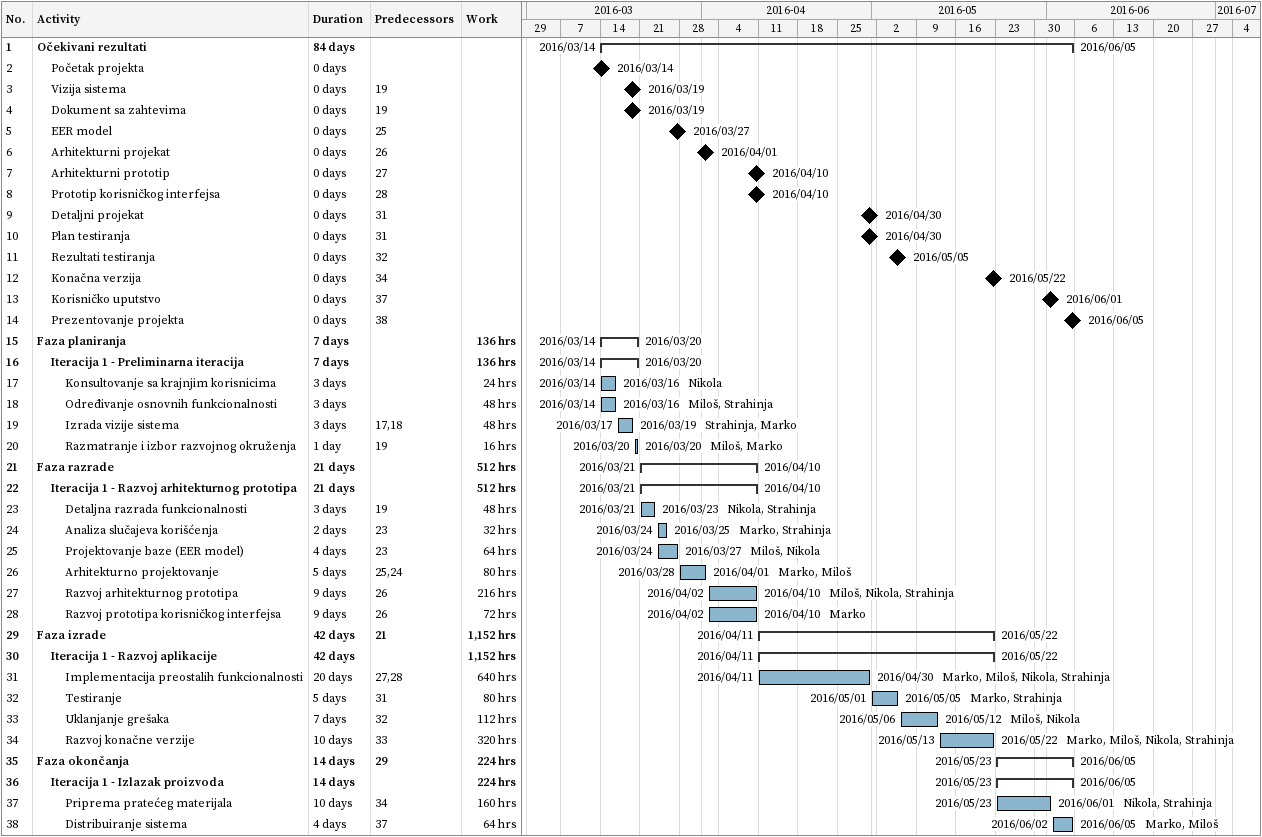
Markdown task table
| ID | Level | Task | Duration | Start | Finish | Predecessors | Resources | Work (h) |
|---|---|---|---|---|---|---|---|---|
| 1 | 1 | **Očekivani rezultati** | 84d | 2016-03-14 | 2016-06-05 |  |  |  |
| 2 | 2 | Početak projekta | 0d | 2016-03-14 | 2016-03-14 |  |  |  |
| 3 | 2 | Vizija sistema | 0d | 2016-03-19 | 2016-03-19 | 19 |  |  |
| 4 | 2 | Dokument sa zahtevima | 0d | 2016-03-19 | 2016-03-19 | 19 |  |  |
| 5 | 2 | EER model | 0d | 2016-03-27 | 2016-03-27 | 25 |  |  |
| 6 | 2 | Arhitekturni projekat | 0d | 2016-04-01 | 2016-04-01 | 26 |  |  |
| 7 | 2 | Arhitekturni prototip | 0d | 2016-04-10 | 2016-04-10 | 27 |  |  |
| 8 | 2 | Prototip korisničkog interfejsa | 0d | 2016-04-10 | 2016-04-10 | 28 |  |  |
| 9 | 2 | Detaljni projekat | 0d | 2016-04-30 | 2016-04-30 | 31 |  |  |
| 10 | 2 | Plan testiranja | 0d | 2016-04-30 | 2016-04-30 | 31 |  |  |
| 11 | 2 | Rezultati testiranja | 0d | 2016-05-05 | 2016-05-05 | 32 |  |  |
| 12 | 2 | Konačna verzija | 0d | 2016-05-22 | 2016-05-22 | 34 |  |  |
| 13 | 2 | Korisničko uputstvo | 0d | 2016-06-01 | 2016-06-01 | 37 |  |  |
| 14 | 2 | Prezentovanje projekta | 0d | 2016-06-05 | 2016-06-05 | 38 |  |  |
| 15 | 1 | **Faza planiranja** | 7d | 2016-03-14 | 2016-03-20 |  |  | 136 |
| 16 | 2 | **Iteracija 1 - Preliminarna iteracija** | 7d | 2016-03-14 | 2016-03-20 |  |  | 136 |
| 17 | 3 | Konsultovanje sa krajnjim korisnicima | 3d | 2016-03-14 | 2016-03-16 |  | Nikola | 24 |
| 18 | 3 | Određivanje osnovnih funkcionalnosti | 3d | 2016-03-14 | 2016-03-16 |  | Miloš, Strahinja | 48 |
| 19 | 3 | Izrada vizije sistema | 3d | 2016-03-17 | 2016-03-19 | 17, 18 | Strahinja, Marko | 48 |
| 20 | 3 | Razmatranje i izbor razvojnog okruženja | 1d | 2016-03-20 | 2016-03-20 | 19 | Miloš, Marko | 16 |
| 21 | 1 | **Faza razrade** | 21d | 2016-03-21 | 2016-04-10 |  |  | 512 |
| 22 | 2 | **Iteracija 1 - Razvoj arhitekturnog prototipa** | 21d | 2016-03-21 | 2016-04-10 |  |  | 512 |
| 23 | 3 | Detaljna razrada funkcionalnosti | 3d | 2016-03-21 | 2016-03-23 | 19 | Nikola, Strahinja | 48 |
| 24 | 3 | Analiza slučajeva korišćenja | 2d | 2016-03-24 | 2016-03-25 | 23 | Marko, Strahinja | 32 |
| 25 | 3 | Projektovanje baze (EER model) | 4d | 2016-03-24 | 2016-03-27 | 23 | Miloš, Nikola | 64 |
| 26 | 3 | Arhitekturno projektovanje | 5d | 2016-03-28 | 2016-04-01 | 25, 24 | Marko, Miloš | 80 |
| 27 | 3 | Razvoj arhitekturnog prototipa | 9d | 2016-04-02 | 2016-04-10 | 26 | Miloš, Nikola, Strahinja | 216 |
| 28 | 3 | Razvoj prototipa korisničkog interfejsa | 9d | 2016-04-02 | 2016-04-10 | 26 | Marko | 72 |
| 29 | 1 | **Faza izrade** | 42d | 2016-04-11 | 2016-05-22 | 21 |  | 1152 |
| 30 | 2 | **Iteracija 1 - Razvoj aplikacije** | 42d | 2016-04-11 | 2016-05-22 |  |  | 1152 |
| 31 | 3 | Implementacija preostalih funkcionalnosti | 20d | 2016-04-11 | 2016-04-30 | 27, 28 | Marko, Miloš, Nikola, Strahinja | 640 |
| 32 | 3 | Testiranje | 5d | 2016-05-01 | 2016-05-05 | 31 | Marko, Strahinja | 80 |
| 33 | 3 | Uklanjanje grešaka | 7d | 2016-05-06 | 2016-05-12 | 32 | Miloš, Nikola | 112 |
| 34 | 3 | Razvoj konačne verzije | 10d | 2016-05-13 | 2016-05-22 | 33 | Marko, Miloš, Nikola, Strahinja | 320 |
| 35 | 1 | **Faza okončanja** | 14d | 2016-05-23 | 2016-06-05 | 29 |  | 224 |
| 36 | 2 | **Iteracija 1 - Izlazak proizvoda** | 14d | 2016-05-23 | 2016-06-05 |  |  | 224 |
| 37 | 3 | Priprema pratećeg materijala | 10d | 2016-05-23 | 2016-06-01 | 34 | Nikola, Strahinja | 160 |
| 38 | 3 | Distribuiranje sistema | 4d | 2016-06-02 | 2016-06-05 | 37 | Marko, Miloš | 64 |
